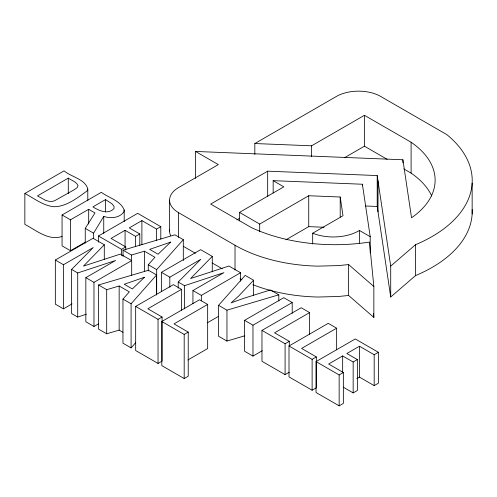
<?xml version="1.0" encoding="UTF-8"?>
<svg xmlns="http://www.w3.org/2000/svg" width="497" height="497" viewBox="0 0 497 497"><rect width="100%" height="100%" fill="white"/><g stroke="black" fill="none" stroke-linecap="round" stroke-linejoin="round"><path stroke-width="0.75" d="M85.434 242.082L70.468 250.724L62.063 245.872L62.063 214.977L101.295 192.32C108.762 197.874 120.516 200.608 124.2 209.982L123.865 211.896C119.522 218.14 110.427 218.723 103.749 216.388L93.591 233.18L93.591 238.585M24.85 193.488L64.088 170.838C70.885 176.889 85.509 179.113 87.801 189.152L87.043 190.96C77.296 197.93 66.492 206.733 53.918 206.721C43.04 205.665 34.2 198.39 24.85 193.488L24.85 224.383C36.001 230.161 48.513 241.126 62.05 236.485M85.248 243.033L85.248 228.359L94.989 212.952L88.683 209.312L70.468 219.829L62.063 214.977M135.681 342.7L131.09 347.888L122.958 343.191L122.958 299.082L129.332 291.876L119.162 286.005L106.687 289.689L98.549 284.992L98.549 329.101L106.687 333.798L119.162 330.12L122.976 332.319M131.09 347.888L131.09 303.779L156.592 274.965L148.46 270.269L98.549 284.992M148.274 270.927L148.274 264.746L154.927 257.266L144.416 251.196L131.456 255.042L123.051 250.184L123.051 256.365M156.679 294.317L156.679 269.604L183.306 239.666L174.894 234.814L123.051 250.184M244.735 335.804L226.961 341.072L218.556 336.221L218.556 305.326L245.176 275.394L253.588 280.246L253.588 295.69M253.588 280.246L238.771 295.963L231.13 302.878L243.176 298.504L270.399 289.956L278.811 294.808L278.811 300.989M72.065 303.884L63.467 308.848L55.335 304.152L55.335 260.043L93.038 238.274L104.289 244.766L83.49 266.094L120.429 254.085L131.68 260.583L131.68 275.282M161.407 291.64L161.407 272.331L200.645 249.68L212.269 256.39L190.575 278.55L228.955 266.025L240.579 272.735L240.579 281.234M86.447 314.185L77.706 317.067L71.605 313.545L71.605 269.436L93.219 247.562L63.467 264.739L55.335 260.043M178.224 288.217L178.224 282.041L200.776 259.31L169.819 277.189L161.407 272.331M472.181 209.572A137.215 79.222 0 0 1 415.56 275.574L390.71 297.001L390.71 266.106L415.56 244.679A137.215 79.222 0 0 0 446.791 134.606L380.714 96.455A31.354 18.103 0 0 0 336.37 96.455L254.831 143.534L254.831 154.35M68.288 178.119L37.461 195.917L45.892 200.496L49.209 201.347L51.924 201.447L54.533 200.794L74.612 189.506L77.134 187.649L78.035 185.748C76.581 181.635 71.469 180.51 68.288 178.119L68.288 193.569M105.501 199.601L92.889 206.882C98.922 210.678 108.296 214.996 114.03 208.479L114.006 206.218L111.831 203.683L105.501 199.601L105.501 211.958M98.449 242.163L98.449 235.982L137.688 213.331L160.804 226.682L160.804 239.038M139.787 245.549L139.787 233.963L135.582 236.386L125.076 230.322L111.061 238.411L125.772 246.903L125.772 249.997M160.804 226.682L156.605 229.105L141.887 220.612L129.276 227.893L139.787 233.963M98.449 235.982L121.572 249.332L125.772 246.903M390.71 266.106L377.211 175.565L267.672 171.173L210.678 204.081L251.488 227.638A133.003 76.793 0 0 0 369.451 242.076L373.85 286.52L373.85 317.415L348.621 295.473L338.482 296.485L317.943 297.032A123.747 71.444 0 0 1 252.824 284.669M254.831 143.534L311.607 145.807L364.444 115.304L411.1 142.241A101.81 58.776 0 0 1 411.547 217.773L402.899 159.761L195.545 151.448L195.545 178.479M98.605 323.789L93.976 326.461L85.838 321.764L85.838 277.655L115.59 260.478L77.706 272.959L71.605 269.436M85.838 277.655L93.976 282.352L131.68 260.583M239.529 220.91L239.529 212.412L283.843 186.829L273.164 180.66L273.164 193.016M236.827 219.879L239.511 218.326M344.378 157.785L364.444 146.199L387.101 159.282M239.529 212.412L259.695 224.06L308.736 195.743L340.209 197.005L342.998 215.723L312.681 233.223L312.681 244.039M181.504 289.347L147.839 308.786L162.078 317.005L162.078 361.114L158.04 363.45L135.669 350.534L135.669 306.419L173.372 284.651L181.504 289.347L181.504 310.246M192.935 303.667L192.935 290.534L223.898 272.66L184.53 285.682L178.224 282.041M285.899 239.827L308.736 226.638L324.087 227.253M135.669 306.419L158.04 319.335L162.078 317.005M192.935 290.534L201.347 295.392L240.579 272.735M207.659 304.45L173.993 323.882L188.233 332.102L188.233 376.217L184.188 378.546L161.817 365.63L161.817 321.522L199.521 299.753L207.659 304.45L207.659 348.559L187.854 359.99M161.817 321.522L184.188 334.438L188.233 332.102M207.33 322.826L218.637 316.303M262.286 350.714L252.973 356.094L244.567 351.236L244.567 320.341L283.799 297.691L292.211 302.543L292.211 313.358M244.567 320.341L252.973 325.2L292.211 302.543M289.297 372.21L285.092 374.632L261.969 361.288L261.969 330.393L301.207 307.742L309.612 312.594L309.612 334.22M309.612 312.594L274.58 332.816L289.297 341.315L289.297 345.949M261.969 330.393L285.092 343.738L289.297 341.315M336.643 328.2L301.611 348.422L316.328 356.921L316.328 387.815L312.122 390.238L288.999 376.894L288.999 345.999L328.237 323.342L336.643 328.2L336.643 349.826M288.999 345.999L312.122 359.343L316.328 356.921M343.309 387.213L353.162 392.903L357.368 390.474L357.368 359.579L353.162 362.009L342.657 355.939L328.641 364.028L343.352 372.526L343.352 403.421L339.153 405.844L316.03 392.5L316.03 361.605L355.268 338.948L378.385 352.298L378.385 383.193L374.185 385.622L359.468 377.124L356.815 378.658M378.385 352.298L374.185 354.728L359.468 346.229L346.856 353.51L357.368 359.579M316.03 361.605L339.153 374.949L343.352 372.526M218.556 305.326L226.961 310.178L278.811 294.808M373.85 286.52L348.621 264.578L338.482 265.591L317.943 266.137A123.747 71.444 0 0 1 235.019 245.263L178.597 212.685A30.795 17.78 0 0 1 178.597 187.543L218.332 164.606L195.545 151.448M273.164 180.66L362.388 184.238L370.209 236.69L370.209 252.911M365.637 206L377.211 206.46L390.71 297.001M403.769 168.905L411.1 173.136A101.81 58.776 0 0 1 431.719 195.986M312.681 233.223A35.983 20.775 0 0 0 359.424 230.465L370.209 236.69M183.3 246.295L195.389 253.277M212.182 262.969L222.258 268.79M85.248 228.359L93.591 233.18M148.274 264.746L156.679 269.604M122.958 299.082L131.09 303.779M373.471 313.582L373.85 317.415M472.15 183.095L472.15 213.99M415.56 244.679L415.56 275.574M411.1 142.241L411.1 173.136M402.899 159.761L402.899 162.848M378.012 180.951L378.012 211.846M377.211 175.565L377.211 206.46M374.185 354.728L374.185 385.622M364.444 115.304L364.444 146.199M362.388 184.238L362.388 185.785M359.468 346.229L359.468 377.124M359.424 230.465L359.424 243.592M353.162 362.009L353.162 392.903M348.621 264.578L348.621 295.473M342.657 355.939L342.657 372.16M340.209 197.005L340.209 217.09M339.153 374.949L339.153 405.844M312.122 359.343L312.122 390.238M311.607 145.807L311.607 156.623M308.736 195.743L308.736 226.638M285.092 343.738L285.092 374.632M267.672 171.173L267.672 196.663M259.695 224.06L259.695 231.782M252.973 325.2L252.973 356.094M235.019 245.263L235.019 269.977M226.961 310.178L226.961 341.072M212.269 256.39L212.269 271.84M201.347 295.392L201.347 300.797M184.53 285.682L184.53 308.854M184.188 334.438L184.188 378.546M183.306 239.666L183.306 260.521M178.597 212.685L178.597 237.404M169.819 277.189L169.819 287.229M169.583 200.117L169.583 231.012M158.04 319.335L158.04 363.45M156.605 229.105L156.605 240.691M156.592 274.965L156.592 295.088M144.416 251.196L144.416 271.281M141.887 220.612L141.887 244.555M135.582 236.386L135.582 246.431M131.456 255.042L131.456 260.447M125.076 230.322L125.076 246.543M124.2 209.982L124.2 221.569M121.572 249.332L121.572 255.514M119.162 286.005L119.162 330.12M106.687 289.689L106.687 333.798M104.289 244.766L104.289 259.471M103.749 216.388L103.749 233.385M93.976 282.352L93.976 326.461M88.683 209.312L88.683 223.985M87.801 189.152L87.801 200.738M77.706 272.959L77.706 317.067M70.468 219.829L70.468 250.724M63.467 264.739L63.467 308.848M170.626 235.615A30.795 17.78 0 0 1 169.645 229.85M241.94 279.854A123.747 71.444 0 0 1 240.001 278.879M144.447 277.283L132.357 288.956L124.219 284.259L144.447 277.283M170.695 242.095L158.083 254.228L149.672 249.376L170.695 242.095"/></g></svg>
